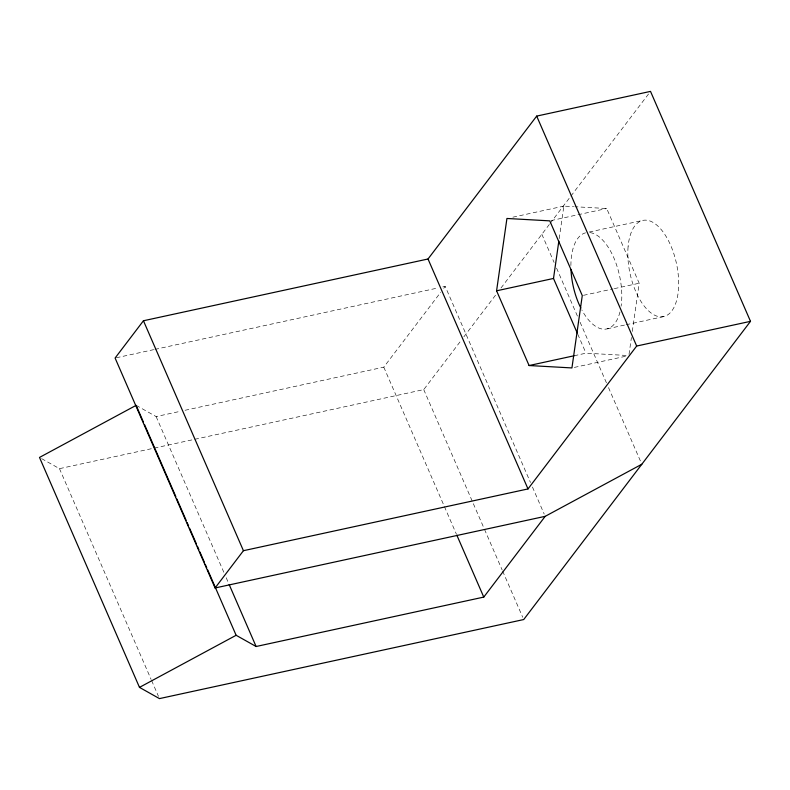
<?xml version="1.0" encoding="UTF-8"?>
<svg xmlns="http://www.w3.org/2000/svg" width="790" height="790" viewBox="0 0 790 790"><rect width="100%" height="100%" fill="white"/><g stroke="black" fill="none" stroke-linecap="round" stroke-linejoin="round"><path stroke-width="0.59" stroke-dasharray="3.95 2.96" d="M559.192 238.669L563.853 206.111L573.649 206.664M629.018 354.374L631.427 337.498M632.286 331.464L639.189 283.235L606.7 208.511L574.873 206.733M185.028 410.287L383.782 367.153L440.761 292.221M443.723 288.33L445.204 286.385L530.485 482.512M41.603 458.615L59.477 468.658L423.736 389.598L460.876 340.757M463.849 336.856L496.535 293.87M500.988 288.014L549.297 224.498M550.038 223.521L570.133 197.095M570.874 196.118L649.024 93.348M512.868 217.181L563.853 206.111M550.966 220.608L606.7 208.511M589.143 232.062L642.497 220.479M116.298 357.771L153.685 349.654M154.889 349.397L438.016 287.945M442.805 286.908L445.204 286.385M583.464 295.332L613.099 288.903M614.294 288.646L639.189 283.235M136.147 405.339L156.124 416.567L180.209 411.333M607.105 328.857L624.9 324.996M626.085 324.739L664.025 316.504M574.142 355.757L586.002 353.179L628.84 355.579M574.3 367.419L627.655 355.836M541.851 234.284L554.106 262.468M556.555 268.096L577.628 316.573M580.077 322.202L606.542 383.071M608.507 387.584L640.848 461.972M577.757 334.219L586.002 353.179M532.44 487.025L544.201 514.073M423.736 389.598L484.013 528.243M484.507 529.369L502.154 569.955M502.638 571.081L522.733 617.296M383.782 367.153L456.314 533.971M156.124 416.567L224.251 573.244M226.207 577.747L228.656 583.385M59.477 468.658L151.127 679.449M151.621 680.575L158.474 696.355M619.982 311.932A49.207 23.749 77.8 0 1 581.756 309.799M570.894 265.568A49.207 23.749 77.8 0 1 585.587 232.833M590.1 232.616A49.207 23.749 77.8 0 1 621.108 306.194M628.099 246.678A49.207 23.749 77.8 0 0 662.553 316.77A49.207 23.749 77.8 0 0 669.13 242.026A49.207 23.749 77.8 0 0 628.099 246.678"/><path stroke-width="1.19" d="M496.584 290.809L506.933 218.465L549.781 220.864L582.279 295.588L571.93 367.933L529.083 365.533L496.584 290.809L553.504 278.455L558.846 241.078M136.147 405.339L39.5 457.44L139.484 687.379L159.462 698.607L523.711 619.548L750.5 321.342L650.516 91.393L536.687 116.1L428.022 258.992L143.444 320.76L115.093 358.038L215.078 587.977L545.189 516.334L641.836 464.234M215.078 587.977L243.429 550.699L528.006 488.931L636.671 346.04L750.5 321.342M207.701 569.906L236.131 635.279L256.108 646.506L483.766 597.092L545.189 516.334M139.484 687.379L236.131 635.279M529.083 365.533L574.142 355.757M536.687 116.1L636.671 346.04M553.504 278.455L577.273 333.103M428.022 258.992L528.006 488.931M456.808 535.097L483.766 597.092M143.444 320.76L243.429 550.699M229.149 584.511L256.108 646.506M136.64 406.465L143.494 422.245M144.481 424.497L175.844 496.634M176.822 498.895L186.134 520.304M187.121 522.565L188.593 525.942M189.57 528.194L196.434 543.974M197.411 546.236L198.883 549.613M199.86 551.874L204.274 562.016M205.252 564.267L206.723 567.655M580.897 308.149A49.207 23.749 77.8 0 1 570.982 269.459"/></g></svg>
